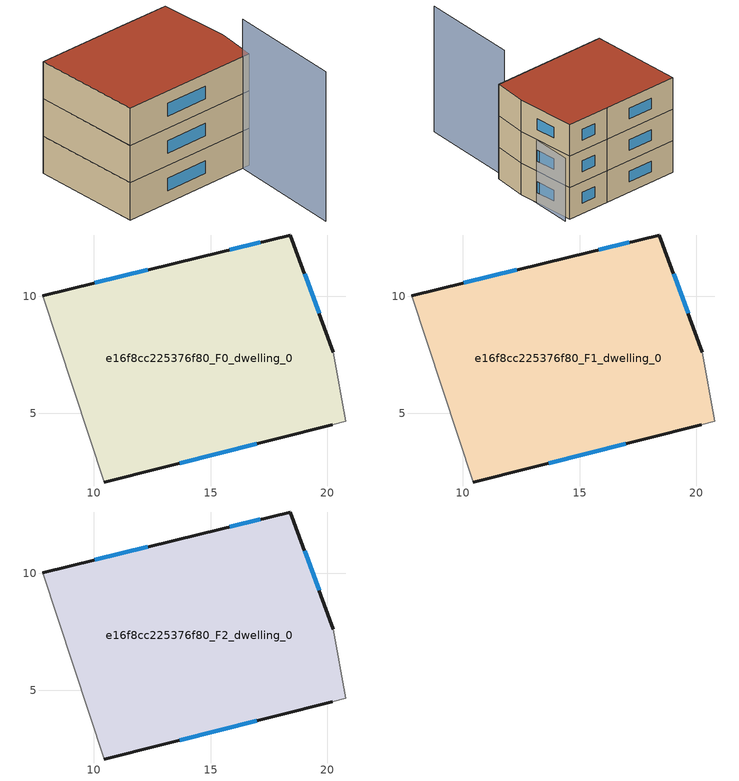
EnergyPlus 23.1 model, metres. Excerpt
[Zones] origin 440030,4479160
e16f8cc225376f80_F0_dwelling_0
 floor ground (EU_floor_Construction): 18.42,12.63 20.26,7.61 20.8,4.64 20.21,4.5 10.43,2.05 7.8,10.03 14.54,11.69 z0
 wall outside (EU_wall_Construction): 20.26,7.61 18.42,12.63 14.54,11.69 7.8,10.03 / 10.43,2.05 20.21,4.5 z0:3
 wall adiabatic (EU_wall_Construction): 20.21,4.5 20.8,4.64 20.26,7.61 / 7.8,10.03 10.43,2.05 z0:3
 window (EU_Window_Construction): 17.13,12.32 15.82,12 / 19.65,9.28 19.03,10.97 / 13.67,2.86 16.97,3.69 / 12.3,11.14 10.03,10.58 z0.99:2.01
e16f8cc225376f80_F1_dwelling_0
 floor to e16f8cc225376f80_F0_dwelling_0 (EU_floor_Construction): 18.42,12.63 20.26,7.61 20.8,4.64 20.21,4.5 10.43,2.05 7.8,10.03 14.54,11.69 z3
 wall outside (EU_wall_Construction): 20.26,7.61 18.42,12.63 14.54,11.69 7.8,10.03 / 10.43,2.05 20.21,4.5 z3:6
 wall adiabatic (EU_wall_Construction): 20.21,4.5 20.8,4.64 20.26,7.61 / 7.8,10.03 10.43,2.05 z3:6
 window (EU_Window_Construction): 17.13,12.32 15.82,12 / 19.65,9.28 19.03,10.97 / 13.67,2.86 16.97,3.69 / 12.3,11.14 10.03,10.58 z3.99:5.01
e16f8cc225376f80_F2_dwelling_0
 floor to e16f8cc225376f80_F1_dwelling_0 (EU_floor_Construction): 18.42,12.63 20.26,7.61 20.8,4.64 20.21,4.5 10.43,2.05 7.8,10.03 14.54,11.69 z6
 wall outside (EU_wall_Construction): 20.26,7.61 18.42,12.63 14.54,11.69 7.8,10.03 / 10.43,2.05 20.21,4.5 z6:9
 wall adiabatic (EU_wall_Construction): 20.21,4.5 20.8,4.64 20.26,7.61 / 7.8,10.03 10.43,2.05 z6:9
 window (EU_Window_Construction): 17.13,12.32 15.82,12 / 19.65,9.28 19.03,10.97 / 13.67,2.86 16.97,3.69 / 12.3,11.14 10.03,10.58 z6.99:8.01
 roof outside (EU_roof_Construction): 20.21,4.5 20.8,4.64 20.26,7.61 18.42,12.63 14.54,11.69 7.8,10.03 10.43,2.05 z9
shading: 22.26,-4.03 20.21,4.5 z0:12; 20.8,4.64 18.86,12.72 z0:6
[Building]
EU S2 Campaign: North Axis=0; Terrain=City; Solar Distribution=FullExterior
[Site:Location]
Madrid: Latitude=40.5; Longitude=-3.5; Time Zone=1; Elevation=609
[SizingPeriod:WeatherFileDays]
AnnualSizingPeriod: Begin Month=1; Begin Day of Month=1; End Month=12; End Day of Month=31; Day of Week for Start Day=Monday; Use Weather File Daylight Saving Period=No; Use Weather File Rain and Snow Indicators=No
[MATERIAL]
EU_InternalMass_Material: Roughness=MediumRough; Thickness=0.1; Conductivity=1; Density=1800; Specific Heat=900; Thermal Absorptance=0.9; Solar Absorptance=0.7; Visible Absorptance=0.7
[MATERIAL:NOMASS] Roughness=MediumRough; Thermal Absorptance=0.9; Solar Absorptance=0.7; Visible Absorptance=0.7
Name | Thermal Resistance
EU_wall_NoMass | 0.609216
EU_roof_NoMass | 0.513268
EU_floor_NoMass | 0.568163
[WINDOWMATERIAL:SIMPLEGLAZINGSYSTEM]
EU_Window_SimpleGlazing: UFactor=5.50606; Solar Heat Gain Coefficient=0.85; Visible Transmittance=0.85
[CONSTRUCTION]
EU_wall_Construction: EU_wall_NoMass
EU_roof_Construction: EU_roof_NoMass
EU_floor_Construction: EU_floor_NoMass
EU_Window_Construction: EU_Window_SimpleGlazing
EU_InternalMass_Construction: EU_InternalMass_Material
[ZONE] Type=1; Multiplier=1; Ceiling Height=autocalculate; Volume=275.006; Floor Area=autocalculate; Part of Total Floor Area=Yes
e16f8cc225376f80_F0_dwelling_0; e16f8cc225376f80_F1_dwelling_0; e16f8cc225376f80_F2_dwelling_0
[INTERNALMASS] Construction=EU_InternalMass_Construction; Surface Area=91.6688
Name | Zone or ZoneList
e16f8cc225376f80_F0_dwelling_0_EU_InternalMass | e16f8cc225376f80_F0_dwelling_0
e16f8cc225376f80_F1_dwelling_0_EU_InternalMass | e16f8cc225376f80_F1_dwelling_0
e16f8cc225376f80_F2_dwelling_0_EU_InternalMass | e16f8cc225376f80_F2_dwelling_0
[OTHEREQUIPMENT] Fuel Type=Electricity; Design Level Calculation Method=Watts/Area; Power per Zone Floor Area=1; Fraction Latent=0; Fraction Radiant=0; Fraction Lost=0; Carbon Dioxide Generation Rate=0; EndUse Subcategory=EU_Step8_InternalGains
Name | Zone or ZoneList or Space or SpaceList | Schedule
EU_Step8_InternalGain_e16f8cc225376f80_F0_dwelling_0_f000 | e16f8cc225376f80_F0_dwelling_0 | EU_Step8_GainSchedule_e16f8cc225376f80_F0_dwelling_0_f000
EU_Step8_InternalGain_e16f8cc225376f80_F1_dwelling_0_f000 | e16f8cc225376f80_F1_dwelling_0 | EU_Step8_GainSchedule_e16f8cc225376f80_F1_dwelling_0_f000
EU_Step8_InternalGain_e16f8cc225376f80_F2_dwelling_0_f000 | e16f8cc225376f80_F2_dwelling_0 | EU_Step8_GainSchedule_e16f8cc225376f80_F2_dwelling_0_f000
[ZONEVENTILATION:DESIGNFLOWRATE] Schedule=EU_AlwaysOn; Design Flow Rate Calculation Method=AirChanges/Hour; Air Changes per Hour=0.752966; Ventilation Type=Natural; Fan Pressure Rise=0; Fan Total Efficiency=1; Constant Term Coefficient=1; Temperature Term Coefficient=0; Velocity Term Coefficient=0; Velocity Squared Term Coefficient=0; Minimum Indoor Temperature=-100; Maximum Indoor Temperature=100; Delta Temperature=-100; Minimum Outdoor Temperature=-100; Maximum Outdoor Temperature=100; Maximum Wind Speed=40
Name | Zone or ZoneList or Space or SpaceList
EU_ConstantAir_e16f8cc225376f80_F0_dwelling_0 | e16f8cc225376f80_F0_dwelling_0
EU_ConstantAir_e16f8cc225376f80_F1_dwelling_0 | e16f8cc225376f80_F1_dwelling_0
EU_ConstantAir_e16f8cc225376f80_F2_dwelling_0 | e16f8cc225376f80_F2_dwelling_0
[HVACTEMPLATE:THERMOSTAT] Constant Heating Setpoint=20; Constant Cooling Setpoint=50
EU_HeatOnly_e16f8cc225376f80_F0_dwelling_0; EU_HeatOnly_e16f8cc225376f80_F1_dwelling_0; EU_HeatOnly_e16f8cc225376f80_F2_dwelling_0
[HVACTEMPLATE:ZONE:IDEALLOADSAIRSYSTEM] System Availability Schedule=EU_AlwaysOn; Maximum Heating Supply Air Temperature=50; Minimum Cooling Supply Air Temperature=13; Maximum Heating Supply Air Humidity Ratio=0.0156; Minimum Cooling Supply Air Humidity Ratio=0.0077; Heating Limit=NoLimit; Cooling Limit=NoLimit; Heating Availability Schedule=EU_AlwaysOn; Cooling Availability Schedule=EU_CoolingOff; Dehumidification Control Type=ConstantSensibleHeatRatio; Cooling Sensible Heat Ratio=0.7; Dehumidification Setpoint=60; Humidification Control Type=None; Humidification Setpoint=30; Outdoor Air Method=None; Outdoor Air Flow Rate per Person=0.00944; Outdoor Air Flow Rate per Zone Floor Area=0; Outdoor Air Flow Rate per Zone=0; Demand Controlled Ventilation Type=None; Outdoor Air Economizer Type=NoEconomizer; Heat Recovery Type=None; Sensible Heat Recovery Effectiveness=0.7; Latent Heat Recovery Effectiveness=0.65
Name | Template Thermostat
e16f8cc225376f80_F0_dwelling_0 | EU_HeatOnly_e16f8cc225376f80_F0_dwelling_0
e16f8cc225376f80_F1_dwelling_0 | EU_HeatOnly_e16f8cc225376f80_F1_dwelling_0
e16f8cc225376f80_F2_dwelling_0 | EU_HeatOnly_e16f8cc225376f80_F2_dwelling_0
[SIZING:ZONE] Zone Cooling Design Supply Air Temperature Input Method=SupplyAirTemperature; Zone Cooling Design Supply Air Temperature=13; Zone Heating Design Supply Air Temperature Input Method=SupplyAirTemperature; Zone Heating Design Supply Air Temperature=50; Zone Cooling Design Supply Air Humidity Ratio=0.008; Zone Heating Design Supply Air Humidity Ratio=0.008; Cooling Design Air Flow Method=DesignDay; Cooling Design Air Flow Rate=0; Cooling Minimum Air Flow per Zone Floor Area=0.000762; Cooling Minimum Air Flow=0; Cooling Minimum Air Flow Fraction=0.2; Heating Design Air Flow Method=DesignDay; Heating Design Air Flow Rate=0; Heating Maximum Air Flow per Zone Floor Area=0.002032; Heating Maximum Air Flow=0.141576; Heating Maximum Air Flow Fraction=0.3; Account for Dedicated Outdoor Air System=No; Dedicated Outdoor Air System Control Strategy=NeutralSupplyAir; Dedicated Outdoor Air Low Setpoint Temperature for Design=autosize; Dedicated Outdoor Air High Setpoint Temperature for Design=autosize; Zone Load Sizing Method=Sensible Load Only No Latent Load; Zone Latent Cooling Design Supply Air Humidity Ratio Input Method=HumidityRatioDifference; Zone Cooling Design Supply Air Humidity Ratio Difference=0.005; Zone Latent Heating Design Supply Air Humidity Ratio Input Method=HumidityRatioDifference; Zone Humidification Design Supply Air Humidity Ratio Difference=0.005
e16f8cc225376f80_F0_dwelling_0; e16f8cc225376f80_F1_dwelling_0; e16f8cc225376f80_F2_dwelling_0
[SCHEDULE:CONSTANT]
Name | Hourly Value
EU_AlwaysOn | 1
EU_CoolingOff | 0
[SCHEDULE:FILE] Column Number=1; Rows to Skip at Top=0; Number of Hours of Data=8760; Column Separator=Comma; Interpolate to Timestep=No; Minutes per Item=60; Adjust Schedule for Daylight Savings=Yes
Name | File
EU_Step8_GainSchedule_e16f8cc225376f80_F0_dwelling_0_f000 | ../../schedules/e16f8cc225376f80/e16f8cc225376f80_F0_dwelling_0_f000_gain.csv
EU_Step8_GainSchedule_e16f8cc225376f80_F1_dwelling_0_f000 | ../../schedules/e16f8cc225376f80/e16f8cc225376f80_F1_dwelling_0_f000_gain.csv
EU_Step8_GainSchedule_e16f8cc225376f80_F2_dwelling_0_f000 | ../../schedules/e16f8cc225376f80/e16f8cc225376f80_F2_dwelling_0_f000_gain.csv
